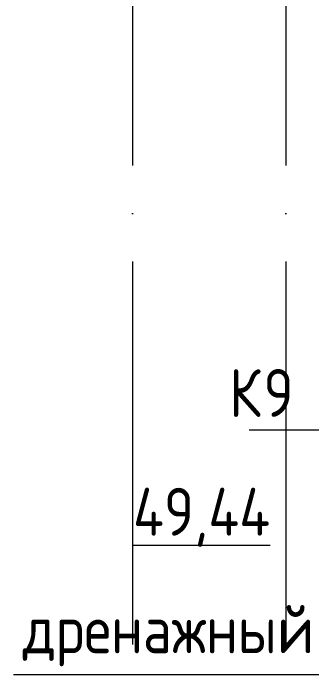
# Model space of a CAD drawing. Header units: millimetres. Extents: x -88595 to 880822, y -1054509 to -148035.
# Drawn here: x 169842 to 171397, y -282546 to -279058 of the extents above; entities that cross this region are included whole.
import ezdxf

# ---------------------------------------------------------------- set-up
doc = ezdxf.new("R2010")
doc.units = ezdxf.units.MM
doc.linetypes.add('ADSK_Линия сетки', pattern=[25, 20, -2.5, 0, -2.5])
for name, color, linetype, lineweight in [('Аннотация', 7, 'Continuous', 20), ('Марки', 7, 'Continuous', 20), ('Марки помещений', 7, 'Continuous', 20), ('Оборудование', 7, 'Continuous', 18), ('Оси', 7, 'Continuous', 9)]:
    doc.layers.add(name, color=color, linetype=linetype, lineweight=lineweight)
doc.styles.add('$1$GOST Common', font='GOST_Common.ttf', dxfattribs={"width": 0.9, "height": 250})
doc.styles.add('GOST Common_3', font='GOST_Common.ttf', dxfattribs={"width": 0.9, "height": 2.5})

# ---------------------------------------------------------------- blocks, each defined once
blk = doc.blocks.new('$0$ADSK_M_Оборудование1 - ADSK_Марка_15-3198495-В_Координация_1 этаж ОВ3')
at = {"layer": 'Марки'}
blk.add_line((-3.5, 0), (3.5, 0), dxfattribs=at)
blk = doc.blocks.new('$0$ADSK_Аннотация_Текст_сВыноской - Текст с выноской-3264166-В_Координация_1 этаж ОВ3')
at = {"layer": 'Аннотация'}
blk.add_line((-8, 0), (8, 0), dxfattribs=at)
blk = doc.blocks.new('1 этаж')
at = {"layer": 'Оси', "linetype": 'ADSK_Линия сетки', "ltscale": 100}
for p, q in [((206592.7, 662962.6), (206592.7, 631836.5)), ((207392.7, 662962.6), (207392.7, 631836.5))]:
    blk.add_line(p, q, dxfattribs=at)
at = {"layer": 'Марки помещений', "style": 'GOST Common_3', "width": 0.9}
blk.add_text('%%U49,44', height=250, dxfattribs=at).set_placement((206595.1, 646530.2))

msp = doc.modelspace()

# ---------------------------------------------------------------- block references
at = {"layer": 'Аннотация', "xscale": 100, "yscale": 100, "zscale": 100}
msp.add_blockref('$0$ADSK_Аннотация_Текст_сВыноской - Текст с выноской-3264166-В_Координация_1 этаж ОВ3', (170641.9, -282509.7), dxfattribs=at)
at = {"layer": 'Марки', "xscale": 99.99999999999993, "yscale": 99.99999999999993, "zscale": 99.99999999999993}
msp.add_blockref('$0$ADSK_M_Оборудование1 - ADSK_Марка_15-3198495-В_Координация_1 этаж ОВ3', (171421.3, -281231.9), dxfattribs=at)
at = {"layer": 'Оборудование', "color": 5, "true_color": 0x0000ff}
msp.add_blockref('1 этаж', (-36129.5, -928314.5), dxfattribs=at)

# ---------------------------------------------------------------- texts
at = {"layer": 'Аннотация', "lineweight": 9, "insert": (169890.9, -282148), "char_height": 250, "width": 1847.088, "attachment_point": 1, "style": '$1$GOST Common'}
msp.add_mtext('дренажный', dxfattribs=at)
at = {"layer": 'Марки', "lineweight": 9, "char_height": 250, "attachment_point": 1, "style": '$1$GOST Common'}
for s, insert, width in [('\\fGOST Common|b0|i0|c204|p34|;\\W.9;К', (170967.4, -280914), 216.456), ('9 ', (171146, -280914), 288.607)]:
    msp.add_mtext(s, dxfattribs=dict(at, insert=insert, width=width))

doc.saveas('drawing.dxf')
